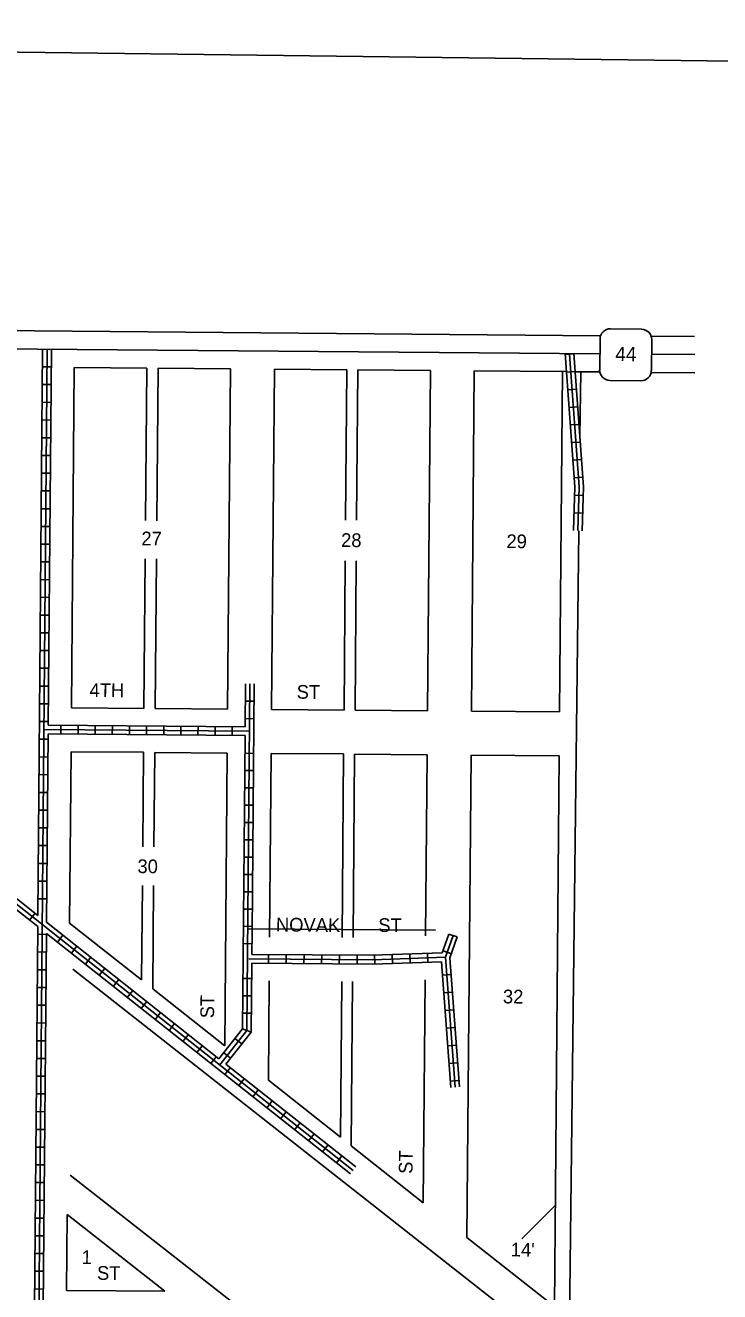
# Model space of a CAD drawing. Extents: x 1341407 to 2320954, y 15675363 to 16353278.
# Drawn here: x 1353338 to 1354603, y 15781546 to 15783852 of the extents above; entities that cross this region are included whole.
import ezdxf

# ---------------------------------------------------------------- set-up
doc = ezdxf.new("R2010")
doc.units = 0
for name, color, linetype in [('L13', 7, 'Continuous'), ('L18', 7, 'Continuous'), ('L2', 7, 'Continuous'), ('L20', 7, 'Continuous'), ('L23', 7, 'Continuous'), ('L5', 7, 'Continuous'), ('L9', 7, 'Continuous')]:
    doc.layers.add(name, color=color, linetype=linetype)

msp = doc.modelspace()

# ---------------------------------------------------------------- linework, layer by layer
at = {"layer": 'L13'}
msp.add_lwpolyline([(1356221.1, 15783766.4), (1349415.6, 15783851.5), (1349372.8, 15780429), (1356178.3, 15780343.9)], close=True, dxfattribs=at)
at = {"layer": 'L18'}
for p, q in [((1354386, 15783286.3), (1352162.3, 15783305.3)), ((1354557.2, 15783284.9), (1354478, 15783285.5)), ((1353427.3, 15783228.5), (1353422, 15782608.9)), ((1353559.3, 15783227.4), (1353427.3, 15783228.5)), ((1353559.3, 15783227.4), (1353556.9, 15782949.7)), ((1353579.9, 15783227.2), (1353577.5, 15782949.5)), ((1353711.9, 15783226.1), (1353579.9, 15783227.2)), ((1353711.9, 15783226.1), (1353706.6, 15782606.5)), ((1353791.8, 15783225.4), (1353786.6, 15782605.8)), ((1353923.8, 15783224.3), (1353791.8, 15783225.4)), ((1353923.8, 15783224.3), (1353921.5, 15782950.4)), ((1353943.8, 15783224.1), (1353941.5, 15782950.2)), ((1354075.9, 15783223), (1353943.8, 15783224.1)), ((1354075.9, 15783223), (1354070.6, 15782603.4)), ((1354155.8, 15783222.3), (1354150.6, 15782602.7)), ((1354323.7, 15783220.9), (1354155.8, 15783222.3)), ((1354316.4, 15783220.9), (1354311.1, 15782601.3)), ((1354384.3, 15783220.4), (1354339.7, 15783220.7)), ((1354557.5, 15783218.9), (1354478, 15783219.5)), ((1353556.3, 15782880.1), (1353554, 15782607.8)), ((1353576.9, 15782879.9), (1353574.6, 15782607.6)), ((1353920.9, 15782876.5), (1353918.6, 15782604.7)), ((1353940.9, 15782876.4), (1353938.6, 15782604.5)), ((1353422, 15782608.9), (1353554, 15782607.8)), ((1353574.6, 15782607.6), (1353706.6, 15782606.5)), ((1353786.6, 15782605.8), (1353918.6, 15782604.7)), ((1353938.6, 15782604.5), (1354070.6, 15782603.4)), ((1354311.1, 15782601.3), (1354150.6, 15782602.7)), ((1353421.3, 15782528.9), (1353418.7, 15782216.9)), ((1353421.3, 15782528.9), (1353553.3, 15782527.8)), ((1353553.3, 15782527.8), (1353551.8, 15782355.8)), ((1353573.9, 15782527.6), (1353572.4, 15782355.7)), ((1353573.9, 15782527.6), (1353705.9, 15782526.5)), ((1353705.9, 15782526.5), (1353701.4, 15781993.4)), ((1353785.9, 15782525.8), (1353783, 15782191.4)), ((1353785.9, 15782525.8), (1353917.9, 15782524.7)), ((1353917.9, 15782524.7), (1353915, 15782190.5)), ((1353937.9, 15782524.5), (1353935, 15782190.4)), ((1353937.9, 15782524.5), (1354069.9, 15782523.4)), ((1354069.9, 15782523.4), (1354067.1, 15782193.5)), ((1354149.9, 15782522.7), (1354142.5, 15781644.6)), ((1354310.4, 15782521.3), (1354149.9, 15782522.7)), ((1354310.4, 15782521.3), (1354301.8, 15781518.6)), ((1353551.2, 15782285.3), (1353549.8, 15782113.2)), ((1353571.8, 15782285.1), (1353570.2, 15782097.1)), ((1353549.8, 15782113.2), (1353418.7, 15782216.9)), ((1353424.7, 15782132.7), (1354517.6, 15781274.8)), ((1353782.3, 15782111.4), (1353780.8, 15781930.6)), ((1353914.4, 15782110.5), (1353911.9, 15781826.9)), ((1353934.3, 15782110.4), (1353931.8, 15781811.2)), ((1354066.4, 15782113.4), (1354062.9, 15781707.5)), ((1353701.4, 15781993.4), (1353570.2, 15782097.1)), ((1353911.9, 15781826.9), (1353780.8, 15781930.6)), ((1354062.9, 15781707.5), (1353931.8, 15781811.2)), ((1353420, 15781758), (1353713.4, 15781527.7)), ((1353414.1, 15781686.3), (1353412.9, 15781548)), ((1353414.1, 15781686.3), (1353592.4, 15781546.4)), ((1354301.8, 15781518.6), (1354142.5, 15781644.6)), ((1353592.4, 15781546.4), (1353412.9, 15781548))]:
    msp.add_line(p, q, dxfattribs=at)
at = {"layer": 'L2'}
for p, q in [((1354349.7, 15783220.6), (1354348.3, 15783102.8)), ((1354346.2, 15782931.3), (1354328.2, 15781423.5))]:
    msp.add_line(p, q, dxfattribs=at)
at = {"layer": 'L20'}
for p, q in [((1354385, 15783280.3), (1354384.3, 15783223.8)), ((1354460.5, 15783298.2), (1354404.1, 15783298.9)), ((1354478.4, 15783222.7), (1354479.1, 15783279.1)), ((1354384.7, 15783253.3), (1352196.5, 15783272)), ((1354557.4, 15783251.9), (1354478.8, 15783252.5)), ((1354402.9, 15783204.8), (1354459.3, 15783204.1))]:
    msp.add_line(p, q, dxfattribs=at)
for centre, start, end in [((1354403.7, 15783280.1), 89.2837, 179.2837), ((1354460.2, 15783279.4), 359.2837, 89.2837), ((1354403, 15783223.7), 179.2837, 269.2837), ((1354459.5, 15783223), 269.2837, 359.2837)]:
    msp.add_arc(centre, 18.8, start, end, dxfattribs=at)
at = {"layer": 'L23'}
msp.add_line((1354242.7, 15781641.8), (1354303.4, 15781702.5), dxfattribs=at)
at = {"layer": 'L5'}
for p, q in [((1353935.2, 15781766.4), (1352029.3, 15783273.5)), ((1353377.6, 15783262), (1353356.6, 15780807.9)), ((1353369.6, 15783262), (1353360.8, 15782230.8)), ((1353385.6, 15783261.9), (1353379.7, 15782577.3)), ((1354321.3, 15783252.3), (1354337.4, 15783253.5)), ((1353369.2, 15783229.7), (1353385.4, 15783229.6)), ((1354323.7, 15783220.2), (1354339.7, 15783221.3)), ((1353369, 15783197.4), (1353385.1, 15783197.3)), ((1354326, 15783188), (1354342.1, 15783189.2)), ((1353360.6, 15782210.5), (1352130.7, 15783183.1)), ((1353368.7, 15783165.2), (1353384.8, 15783165)), ((1354328.3, 15783155.9), (1354344.4, 15783157.1)), ((1353368.4, 15783132.9), (1353384.6, 15783132.7)), ((1354330.7, 15783123.8), (1354346.7, 15783124.9)), ((1353368.1, 15783100.6), (1353384.3, 15783100.4)), ((1354333, 15783091.6), (1354349.1, 15783092.8)), ((1353367.9, 15783068.3), (1353384, 15783068.1)), ((1354335.3, 15783059.5), (1354351.4, 15783060.7)), ((1353367.6, 15783036), (1353383.7, 15783035.8)), ((1354337.7, 15783027.4), (1354353.7, 15783028.5)), ((1353367.3, 15783003.7), (1353383.5, 15783003.6)), ((1354338.4, 15782996.1), (1354354.5, 15782995.5)), ((1353367, 15782971.4), (1353383.2, 15782971.3)), ((1354337.3, 15782963.9), (1354353.4, 15782963.3)), ((1353366.8, 15782939.1), (1353382.9, 15782939)), ((1353366.5, 15782906.8), (1353382.6, 15782906.7)), ((1353366.2, 15782874.5), (1353382.4, 15782874.4)), ((1353365.9, 15782842.2), (1353382.1, 15782842.1)), ((1353360.8, 15782230.8), (1352620.4, 15782816.2)), ((1353365.7, 15782810), (1353381.8, 15782809.8)), ((1353365.4, 15782777.7), (1353381.5, 15782777.5)), ((1353365.1, 15782745.4), (1353381.2, 15782745.2)), ((1353364.8, 15782713.1), (1353381, 15782712.9)), ((1353364.6, 15782680.8), (1353380.7, 15782680.7)), ((1353364.3, 15782648.5), (1353380.4, 15782648.4)), ((1353739, 15782652.3), (1353738.3, 15782574.2)), ((1353747, 15782652.2), (1353741.6, 15782021.1)), ((1353755, 15782652.2), (1353751.1, 15782198.5)), ((1353364, 15782616.2), (1353380.2, 15782616.1)), ((1353738.8, 15782620.7), (1353754.6, 15782620.6)), ((1353738.6, 15782589.2), (1353754.3, 15782589)), ((1353363.7, 15782583.9), (1353379.9, 15782583.8)), ((1353371.7, 15782569.3), (1353746.2, 15782566.2)), ((1353379.7, 15782577.3), (1353738.3, 15782574.2)), ((1353402.8, 15782561.3), (1353402.9, 15782576.9)), ((1353434, 15782561), (1353434.2, 15782576.6)), ((1353465.2, 15782560.8), (1353465.4, 15782576.3)), ((1353496.5, 15782560.5), (1353496.6, 15782576.1)), ((1353527.7, 15782560.2), (1353527.8, 15782575.8)), ((1353558.9, 15782560), (1353559, 15782575.6)), ((1353590.1, 15782559.7), (1353590.2, 15782575.3)), ((1353621.3, 15782559.4), (1353621.4, 15782575)), ((1353652.5, 15782559.2), (1353652.7, 15782574.8)), ((1353683.8, 15782558.9), (1353683.9, 15782574.5)), ((1353715, 15782558.6), (1353715.1, 15782574.2)), ((1353363.4, 15782551.6), (1353379.6, 15782551.5)), ((1353379.6, 15782561.3), (1353376.7, 15782218.2)), ((1353379.6, 15782561.3), (1353738.2, 15782558.2)), ((1353738.2, 15782558.2), (1353733.6, 15782024)), ((1353363.2, 15782519.3), (1353379.3, 15782519.2)), ((1353738, 15782526.1), (1353753.8, 15782525.9)), ((1353362.9, 15782487.1), (1353379, 15782486.9)), ((1353737.7, 15782494.5), (1353753.5, 15782494.4)), ((1353362.6, 15782454.8), (1353378.8, 15782454.6)), ((1353737.5, 15782463), (1353753.2, 15782462.8)), ((1353737.2, 15782431.4), (1353753, 15782431.3)), ((1353362.4, 15782422.5), (1353378.5, 15782422.3)), ((1353362.1, 15782390.2), (1353378.2, 15782390)), ((1353736.9, 15782399.9), (1353752.7, 15782399.7)), ((1353361.8, 15782357.9), (1353377.9, 15782357.8)), ((1353736.7, 15782368.3), (1353752.4, 15782368.2)), ((1353736.4, 15782336.8), (1353752.2, 15782336.6)), ((1353361.5, 15782325.6), (1353377.7, 15782325.5)), ((1353361.2, 15782293.3), (1353377.4, 15782293.2)), ((1353736.1, 15782305.2), (1353751.9, 15782305.1)), ((1353735.9, 15782273.6), (1353751.6, 15782273.5)), ((1353361, 15782261), (1353377.1, 15782260.9)), ((1353735.6, 15782242.1), (1353751.4, 15782242)), ((1353355.8, 15782234.9), (1353345.7, 15782222.2)), ((1353690.8, 15781969.8), (1353376.7, 15782218.2)), ((1353360.6, 15782210.5), (1353354.7, 15781516.5)), ((1353360.4, 15782196.4), (1353376.6, 15782196.3)), ((1353376.5, 15782198), (1353370.7, 15781516.3)), ((1353930.3, 15781760.1), (1353376.5, 15782198)), ((1353735.4, 15782211), (1353751.2, 15782210.8)), ((1353743.2, 15782206.6), (1354085.1, 15782203.7)), ((1353751.1, 15782198.5), (1353750.8, 15782159.6)), ((1354097.5, 15782162.5), (1354109.6, 15782196.8)), ((1354109.6, 15782196.9), (1354124.8, 15782191.5)), ((1353406.6, 15782194.7), (1353396.5, 15782182)), ((1353432, 15782174.6), (1353421.9, 15782161.9)), ((1353735.2, 15782179.4), (1353751, 15782179.3)), ((1354103.3, 15782154.7), (1354117.2, 15782194.2)), ((1354111.4, 15782153.6), (1354124.7, 15782191.5)), ((1353360.1, 15782164.2), (1353376.3, 15782164)), ((1353457.4, 15782154.5), (1353447.4, 15782141.8)), ((1353781.2, 15782159.5), (1353781.1, 15782143.4)), ((1353813.4, 15782159.3), (1353813.3, 15782143.1)), ((1353845.7, 15782159), (1353845.5, 15782142.9)), ((1353877.9, 15782158.8), (1353877.8, 15782142.7)), ((1353910.1, 15782158.6), (1353910, 15782142.5)), ((1353942.3, 15782158.4), (1353942.2, 15782142.2)), ((1353974.2, 15782158.3), (1353974.7, 15782142.2)), ((1354006.4, 15782159.4), (1354006.9, 15782143.3)), ((1354038.6, 15782160.5), (1354039.1, 15782144.4)), ((1354070.8, 15782161.6), (1354071.3, 15782145.5)), ((1354098.9, 15782166.5), (1354114.1, 15782161.1)), ((1354103.3, 15782154.7), (1354121, 15781918.1)), ((1354111.4, 15782153.6), (1354129, 15781918.7)), ((1353359.9, 15782131.9), (1353376, 15782131.7)), ((1353482.8, 15782134.4), (1353472.8, 15782121.7)), ((1353750.6, 15782143.6), (1353749.6, 15782018.3)), ((1354095.9, 15782146.4), (1354113, 15781917.5)), ((1353508.2, 15782114.3), (1353498.2, 15782101.6)), ((1353734.5, 15782115.9), (1353750.3, 15782115.7)), ((1354097.6, 15782122), (1354113.7, 15782123.2)), ((1353359.6, 15782099.6), (1353375.7, 15782099.4)), ((1353533.7, 15782094.2), (1353523.6, 15782081.6)), ((1353734.2, 15782084.3), (1353750, 15782084.2)), ((1354100, 15782089.9), (1354116.1, 15782091.1)), ((1353359.3, 15782067.3), (1353375.5, 15782067.1)), ((1353559.1, 15782074.2), (1353549, 15782061.5)), ((1354102.4, 15782057.7), (1354118.5, 15782058.9)), ((1353359, 15782035), (1353375.2, 15782034.8)), ((1353584.5, 15782054.1), (1353574.4, 15782041.4)), ((1353609.9, 15782034), (1353599.8, 15782021.3)), ((1353734, 15782052.8), (1353749.8, 15782052.6)), ((1353635.3, 15782013.9), (1353625.2, 15782001.2)), ((1353690.8, 15781969.8), (1353733.6, 15782024)), ((1353692.2, 15781958.6), (1353741.6, 15782021.1)), ((1353703.4, 15781959.9), (1353749.6, 15782018.3)), ((1354104.9, 15782025.6), (1354120.9, 15782026.8)), ((1353358.8, 15782002.7), (1353374.9, 15782002.6)), ((1353660.7, 15781993.8), (1353650.7, 15781981.1)), ((1353732.4, 15781996.7), (1353719.9, 15782006.6)), ((1354107.3, 15781993.5), (1354123.3, 15781994.7)), ((1353358.5, 15781970.4), (1353374.6, 15781970.3)), ((1353686.1, 15781973.7), (1353676.1, 15781961)), ((1353712, 15781970.8), (1353699.4, 15781980.7)), ((1353711.5, 15781953.6), (1353701.5, 15781940.9)), ((1353940.2, 15781772.7), (1353703.4, 15781959.9)), ((1354109.7, 15781961.3), (1354125.7, 15781962.5)), ((1353358.2, 15781938.1), (1353374.4, 15781938)), ((1353736.9, 15781933.5), (1353726.9, 15781920.8)), ((1354112.1, 15781929.2), (1354128.1, 15781930.4)), ((1353357.9, 15781905.8), (1353374.1, 15781905.7)), ((1353762.4, 15781913.4), (1353752.3, 15781900.7)), ((1353357.7, 15781873.5), (1353373.8, 15781873.4)), ((1353787.8, 15781893.3), (1353777.7, 15781880.6)), ((1353813.2, 15781873.2), (1353803.1, 15781860.5)), ((1353838.6, 15781853.1), (1353828.6, 15781840.4)), ((1353357.4, 15781841.2), (1353373.5, 15781841.1)), ((1353864, 15781833), (1353854, 15781820.3)), ((1353357.1, 15781809), (1353373.2, 15781808.8)), ((1353889.4, 15781812.9), (1353879.4, 15781800.2)), ((1353914.8, 15781792.8), (1353904.8, 15781780.1)), ((1353356.8, 15781776.7), (1353373, 15781776.5)), ((1353356.6, 15781744.4), (1353372.7, 15781744.2)), ((1353356.3, 15781712.1), (1353372.4, 15781711.9)), ((1353356, 15781679.8), (1353372.2, 15781679.7)), ((1353355.7, 15781647.5), (1353371.9, 15781647.4)), ((1353355.4, 15781615.2), (1353371.6, 15781615.1)), ((1353355.2, 15781582.9), (1353371.3, 15781582.8)), ((1353354.9, 15781550.6), (1353371.1, 15781550.5))]:
    msp.add_line(p, q, dxfattribs=at)
for points in [[(1354321.3, 15783253.9), (1354338.9, 15783011.1), (1354336.3, 15782931.8)], [(1354329.4, 15783252.9), (1354346.9, 15783011.3), (1354344.3, 15782931.5)], [(1354337.3, 15783253.7), (1354354.9, 15783011.4), (1354352.2, 15782931.2)], [(1353745, 15782151.7), (1353970.8, 15782150.1), (1354103.3, 15782154.7)], [(1353750.8, 15782159.6), (1353970.7, 15782158.1), (1354097.5, 15782162.5)], [(1353750.6, 15782143.6), (1353971, 15782142.1), (1354095.9, 15782146.4)], [(1353733.6, 15782024), (1353749.6, 15782018.3)]]:
    msp.add_lwpolyline(points, dxfattribs=at)

# ---------------------------------------------------------------- texts
at = {"layer": 'L20'}
msp.add_text('44', height=26, rotation=359.2837, dxfattribs=at).set_placement((1354412.5, 15783240.2))
at = {"layer": 'L23'}
for s, p in [('27', (1353549.3, 15782904.7)), ('28', (1353913.1, 15782901.8)), ('29', (1354214.3, 15782899.7)), ('30', (1353542.2, 15782307.9)), ('32', (1354207.9, 15782070.7)), ('1', (1353440.4, 15781596)), ("14'", (1354222.2, 15781609.9))]:
    msp.add_text(s, height=25, rotation=359.2837, dxfattribs=at).set_placement(p)
at = {"layer": 'L9'}
for s, rotation, p in [('4TH', 359.5095, (1353454.9, 15782628.6)), ('ST', 359.5096, (1353832.2, 15782625.4)), ('NOVAK', 359.5095, (1353794.5, 15782201.6)), ('ST', 359.5096, (1353980.9, 15782200.7)), ('ST', 89.5099, (1353681.8, 15782043.4)), ('ST', 89.5103, (1354043.4, 15781760.1)), ('ST', 359.5083, (1353468.6, 15781567.3))]:
    msp.add_text(s, height=25, rotation=rotation, dxfattribs=at).set_placement(p)

doc.saveas('drawing.dxf')
